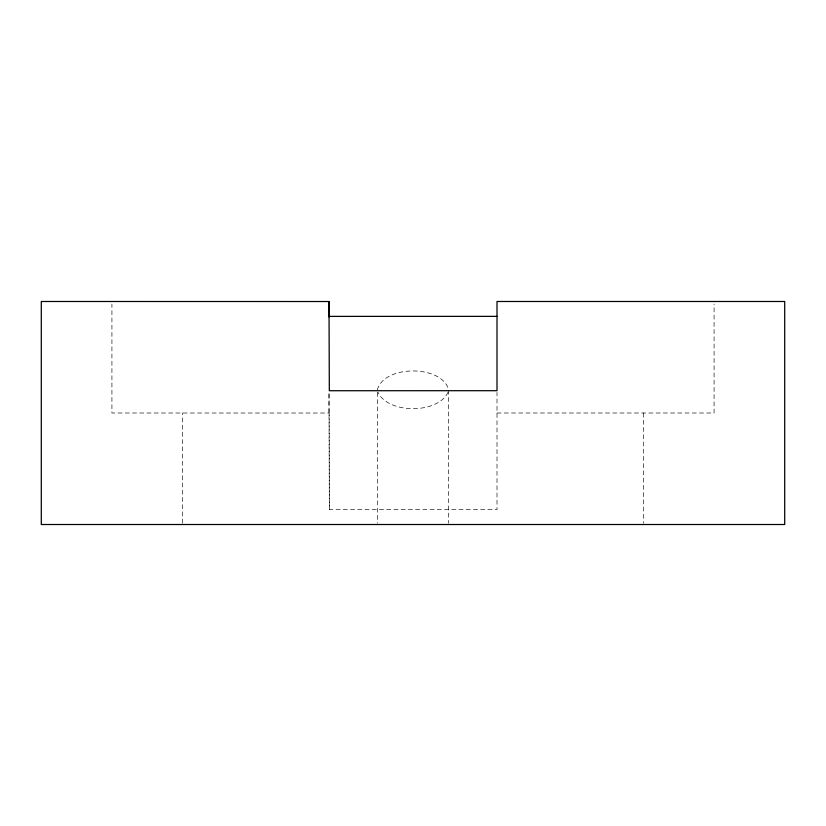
<?xml version="1.0" encoding="UTF-8"?>
<svg xmlns="http://www.w3.org/2000/svg" width="826" height="826" viewBox="0 0 826 826"><rect width="100%" height="100%" fill="white"/><g stroke="black" fill="none" stroke-linecap="round" stroke-linejoin="round"><path stroke-width="0.62" stroke-dasharray="4.13 3.1" d="M182.546 523.23L182.546 413M328.996 413.031L329.006 392.412L329.326 509.673L497.004 509.642L497.004 392.381M377.317 389.831C383.976 364.669 442.013 364.648 448.683 389.82L448.683 523.23M448.074 392.216C437.873 414.146 388.137 414.167 377.926 392.236M497.004 413L714.077 413L714.077 304.051M329.326 509.673L329.161 413.031L111.923 413L111.923 304.051M643.454 413L643.454 523.23M377.317 392.402L377.317 523.23"/><path stroke-width="1.24" d="M328.996 301.521L41.3 301.49L41.3 524.51L784.7 524.51L784.7 301.49L497.004 301.49L497.004 390.698L329.326 390.729L328.996 301.521L328.996 316.905M329.047 316.389L497.004 316.358"/></g></svg>
